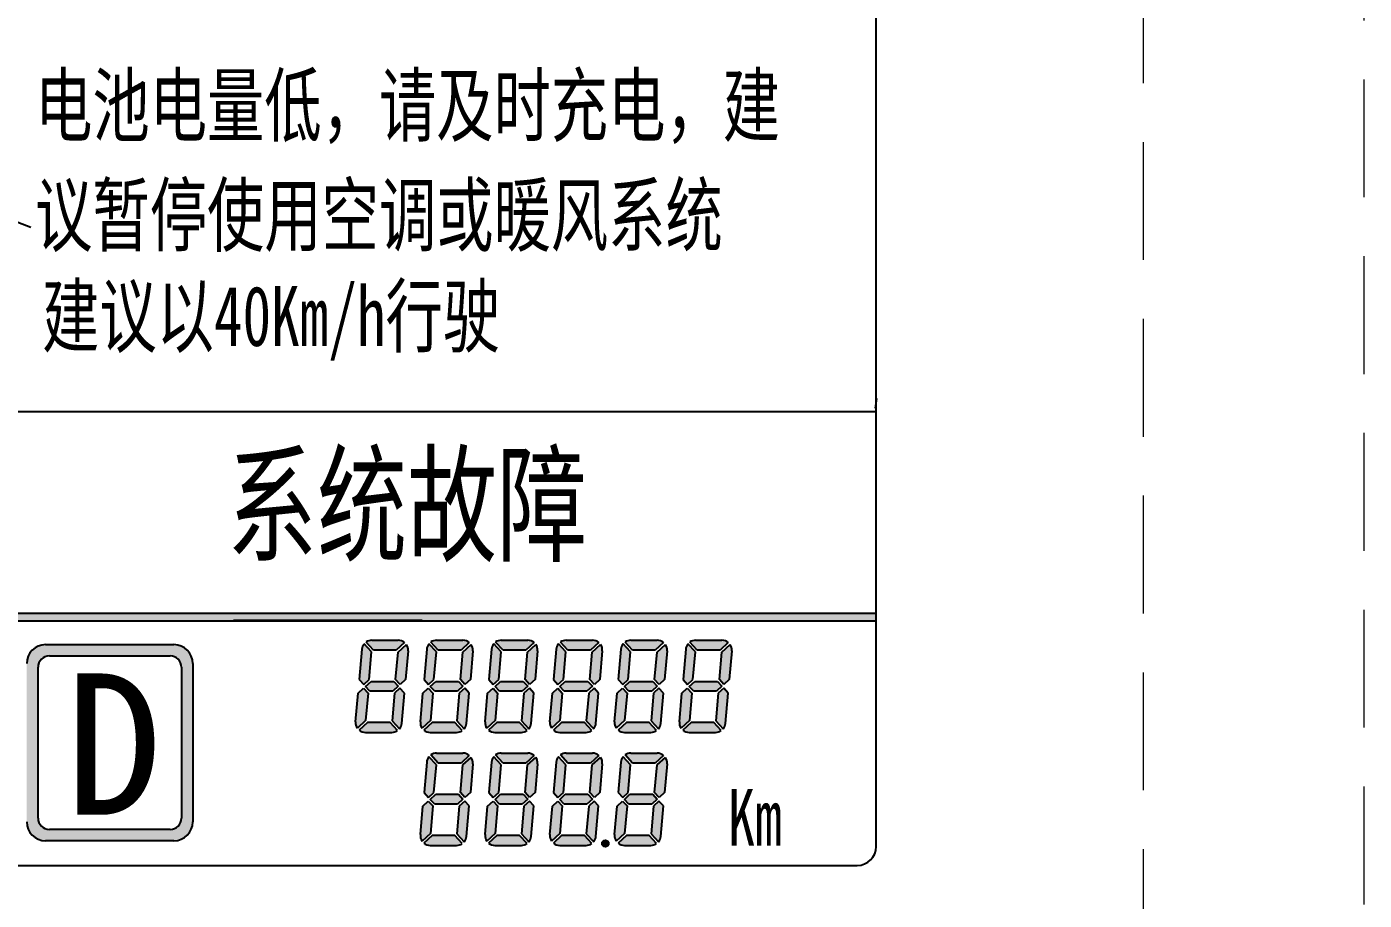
# Model space of a CAD drawing. Header units: millimetres. Extents: x 0 to 1188, y 0 to 840.
# Drawn here: x 927.2 to 984, y 327.4 to 364.5 of the extents above; entities that cross this region are included whole.
import ezdxf

# ---------------------------------------------------------------- set-up
doc = ezdxf.new("R2010")
doc.units = ezdxf.units.MM
doc.linetypes.add('DASHED', pattern=[0.75, 0.5, -0.25])
doc.layers.add('4虚线层', color=6, linetype='DASHED', lineweight=20)
doc.layers.add('细实线1', color=7, linetype='Continuous', lineweight=15)
doc.layers.add('DWG', color=7, linetype='Continuous')
doc.layers.add('面膜', color=7, linetype='Continuous')
doc.styles.add('HZTXT1', font='', dxfattribs={"width": 0.7, "height": 5})
doc.styles.get("Standard").update_dxf_attribs({"font": ''})
doc.styles.get('HZTXT1').set_extended_font_data('楷体_GB2312')
doc.styles.get('Standard').set_extended_font_data('SimSun')

msp = doc.modelspace()

# ---------------------------------------------------------------- hatches: boundary and pattern name
h = msp.add_hatch(color=256)
edge = h.paths.add_edge_path()
edge.add_line((963.2526, 339.5892), (924.8846, 339.5892))
edge.add_line((924.8846, 339.5892), (924.8846, 339.2603))
edge.add_line((924.8846, 339.2603), (947.0352, 339.2603))
edge.add_ellipse((949.4847, 336.5269), major_axis=(-8.8417, 0.2067), ratio=0.3155132, start_angle=261.96751, end_angle=286.5061, ccw=False)
edge.add_line((950.7848, 339.2603), (963.2526, 339.2603))
edge.add_line((963.2526, 339.2603), (963.2526, 339.5892))
h = msp.add_hatch(color=3)
edge = h.paths.add_edge_path(flags=16)
edge.add_line((933.7876, 337.2935), (933.7876, 330.8935))
edge.add_arc((933.3076, 330.8935), 0.48, -90, 0, ccw=False)
edge.add_line((933.3076, 330.4135), (928.1876, 330.4135))
edge.add_arc((928.1876, 330.8935), 0.48, 180, 270, ccw=False)
edge.add_line((927.7076, 330.8935), (927.7076, 337.2935))
edge.add_arc((928.1876, 337.2935), 0.48, 90, 180, ccw=False)
edge.add_line((928.1876, 337.7735), (933.3076, 337.7735))
edge.add_arc((933.3076, 337.2935), 0.48, 0, 90, ccw=False)
edge = h.paths.add_edge_path()
edge.add_line((934.2676, 337.4535), (934.2676, 330.7335))
edge.add_arc((933.4676, 330.7335), 0.8, -90, 0, ccw=False)
edge.add_line((933.4676, 329.9335), (928.0276, 329.9335))
edge.add_arc((928.0276, 330.7335), 0.8, 180, 270, ccw=False)
edge.add_line((927.2276, 330.7335), (927.2276, 337.4535))
edge.add_arc((928.0276, 337.4535), 0.8, 90, 180, ccw=False)
edge.add_line((928.0276, 338.2535), (933.4676, 338.2535))
edge.add_arc((933.4676, 337.4535), 0.8, 0, 90, ccw=False)
h = msp.add_hatch(color=256)
edge = h.paths.add_edge_path()
edge.add_line((943.056, 336.4069), (942.8236, 336.194))
edge.add_line((942.8236, 336.194), (942.7213, 335.0247))
edge.add_line((942.7213, 335.0247), (943.0365, 334.6808))
edge.add_arc((942.7147, 334.9492), 0.4191, 320.16226, 355)
edge.add_line((943.1322, 334.9127), (943.2449, 336.2008))
edge.add_line((943.2449, 336.2008), (943.056, 336.4069))
edge = h.paths.add_edge_path()
edge.add_line((941.5135, 336.4069), (941.7023, 336.2008))
edge.add_line((941.7023, 336.2008), (941.6, 335.0316))
edge.add_line((941.6, 335.0316), (941.2489, 334.7098))
edge.add_arc((941.5928, 334.9492), 0.4191, 175, 214.83774, ccw=False)
edge.add_line((941.1753, 334.9858), (941.281, 336.194))
edge.add_line((941.281, 336.194), (941.5135, 336.4069))
h.paths.add_polyline_path([(941.5959, 336.4824), (941.8283, 336.6954), (942.7916, 336.6954), (942.9805, 336.4893), (942.7481, 336.2764), (941.7847, 336.2764)])
edge = h.paths.add_edge_path()
edge.add_line((942.9763, 337.9402), (943.3275, 338.262))
edge.add_arc((942.9835, 338.0226), 0.4191, -5, 34.83774, ccw=False)
edge.add_line((943.401, 337.986), (943.2953, 336.7778))
edge.add_line((943.2953, 336.7778), (943.0629, 336.5648))
edge.add_line((943.0629, 336.5648), (942.874, 336.7709))
edge.add_line((942.874, 336.7709), (942.9763, 337.9402))
edge = h.paths.add_edge_path()
edge.add_line((941.9375, 338.0226), (941.6223, 338.3665))
edge.add_arc((941.8617, 338.0226), 0.4191, 90, 124.83774, ccw=False)
edge.add_line((941.8617, 338.4416), (942.9835, 338.4416))
edge.add_arc((942.9835, 338.0226), 0.4191, 50.16226, 90, ccw=False)
edge.add_line((943.252, 338.3444), (942.9008, 338.0226))
edge.add_line((942.9008, 338.0226), (941.9375, 338.0226))
edge = h.paths.add_edge_path()
edge.add_arc((941.8617, 338.0226), 0.4191, 140.16226, 175)
edge.add_line((941.4442, 338.0591), (941.3315, 336.7709))
edge.add_line((941.3315, 336.7709), (941.5204, 336.5648))
edge.add_line((941.5204, 336.5648), (941.7528, 336.7778))
edge.add_line((941.7528, 336.7778), (941.8551, 337.9471))
edge.add_line((941.8551, 337.9471), (941.5399, 338.291))
edge = h.paths.add_edge_path()
edge.add_line((941.6755, 334.9492), (941.3244, 334.6274))
edge.add_arc((941.5928, 334.9492), 0.4191, 230.16226, 270)
edge.add_line((941.5928, 334.5301), (942.7147, 334.5301))
edge.add_arc((942.7147, 334.9492), 0.4191, 270, 304.83774)
edge.add_line((942.9541, 334.6053), (942.6389, 334.9492))
edge.add_line((942.6389, 334.9492), (941.6755, 334.9492))
h = msp.add_hatch(color=256)
edge = h.paths.add_edge_path()
edge.add_line((945.8019, 336.4069), (945.5695, 336.194))
edge.add_line((945.5695, 336.194), (945.4672, 335.0247))
edge.add_line((945.4672, 335.0247), (945.7824, 334.6808))
edge.add_arc((945.4606, 334.9492), 0.4191, 320.16226, 355)
edge.add_line((945.8781, 334.9127), (945.9908, 336.2008))
edge.add_line((945.9908, 336.2008), (945.8019, 336.4069))
edge = h.paths.add_edge_path()
edge.add_line((944.2594, 336.4069), (944.4483, 336.2008))
edge.add_line((944.4483, 336.2008), (944.346, 335.0316))
edge.add_line((944.346, 335.0316), (943.9948, 334.7098))
edge.add_arc((944.3388, 334.9492), 0.4191, 175, 214.83774, ccw=False)
edge.add_line((943.9213, 334.9858), (944.027, 336.194))
edge.add_line((944.027, 336.194), (944.2594, 336.4069))
h.paths.add_polyline_path([(944.3418, 336.4824), (944.5742, 336.6954), (945.5376, 336.6954), (945.7264, 336.4893), (945.494, 336.2764), (944.5307, 336.2764)])
edge = h.paths.add_edge_path()
edge.add_line((945.7223, 337.9402), (946.0735, 338.262))
edge.add_arc((945.7295, 338.0226), 0.4191, -5, 34.83774, ccw=False)
edge.add_line((946.147, 337.986), (946.0413, 336.7778))
edge.add_line((946.0413, 336.7778), (945.8088, 336.5648))
edge.add_line((945.8088, 336.5648), (945.62, 336.7709))
edge.add_line((945.62, 336.7709), (945.7223, 337.9402))
edge = h.paths.add_edge_path()
edge.add_line((944.6834, 338.0226), (944.3682, 338.3665))
edge.add_arc((944.6076, 338.0226), 0.4191, 90, 124.83774, ccw=False)
edge.add_line((944.6076, 338.4416), (945.7295, 338.4416))
edge.add_arc((945.7295, 338.0226), 0.4191, 50.16226, 90, ccw=False)
edge.add_line((945.998, 338.3444), (945.6468, 338.0226))
edge.add_line((945.6468, 338.0226), (944.6834, 338.0226))
edge = h.paths.add_edge_path()
edge.add_arc((944.6076, 338.0226), 0.4191, 140.16226, 175)
edge.add_line((944.1901, 338.0591), (944.0775, 336.7709))
edge.add_line((944.0775, 336.7709), (944.2663, 336.5648))
edge.add_line((944.2663, 336.5648), (944.4987, 336.7778))
edge.add_line((944.4987, 336.7778), (944.601, 337.9471))
edge.add_line((944.601, 337.9471), (944.2858, 338.291))
edge = h.paths.add_edge_path()
edge.add_line((944.4215, 334.9492), (944.0703, 334.6274))
edge.add_arc((944.3388, 334.9492), 0.4191, 230.16226, 270)
edge.add_line((944.3388, 334.5301), (945.4606, 334.5301))
edge.add_arc((945.4606, 334.9492), 0.4191, 270, 304.83774)
edge.add_line((945.7, 334.6053), (945.3848, 334.9492))
edge.add_line((945.3848, 334.9492), (944.4215, 334.9492))
h = msp.add_hatch(color=256)
edge = h.paths.add_edge_path()
edge.add_line((948.5479, 336.4069), (948.3154, 336.194))
edge.add_line((948.3154, 336.194), (948.2131, 335.0247))
edge.add_line((948.2131, 335.0247), (948.5283, 334.6808))
edge.add_arc((948.2065, 334.9492), 0.4191, 320.16226, 355)
edge.add_line((948.624, 334.9127), (948.7367, 336.2008))
edge.add_line((948.7367, 336.2008), (948.5479, 336.4069))
edge = h.paths.add_edge_path()
edge.add_line((947.0053, 336.4069), (947.1942, 336.2008))
edge.add_line((947.1942, 336.2008), (947.0919, 335.0316))
edge.add_line((947.0919, 335.0316), (946.7407, 334.7098))
edge.add_arc((947.0847, 334.9492), 0.4191, 175, 214.83774, ccw=False)
edge.add_line((946.6672, 334.9858), (946.7729, 336.194))
edge.add_line((946.7729, 336.194), (947.0053, 336.4069))
h.paths.add_polyline_path([(947.0877, 336.4824), (947.3202, 336.6954), (948.2835, 336.6954), (948.4724, 336.4893), (948.2399, 336.2764), (947.2766, 336.2764)])
edge = h.paths.add_edge_path()
edge.add_line((948.4682, 337.9402), (948.8194, 338.262))
edge.add_arc((948.4754, 338.0226), 0.4191, -5, 34.83774, ccw=False)
edge.add_line((948.8929, 337.986), (948.7872, 336.7778))
edge.add_line((948.7872, 336.7778), (948.5548, 336.5648))
edge.add_line((948.5548, 336.5648), (948.3659, 336.7709))
edge.add_line((948.3659, 336.7709), (948.4682, 337.9402))
edge = h.paths.add_edge_path()
edge.add_line((947.4294, 338.0226), (947.1142, 338.3665))
edge.add_arc((947.3536, 338.0226), 0.4191, 90, 124.83774, ccw=False)
edge.add_line((947.3536, 338.4416), (948.4754, 338.4416))
edge.add_arc((948.4754, 338.0226), 0.4191, 50.16226, 90, ccw=False)
edge.add_line((948.7439, 338.3444), (948.3927, 338.0226))
edge.add_line((948.3927, 338.0226), (947.4294, 338.0226))
edge = h.paths.add_edge_path()
edge.add_arc((947.3536, 338.0226), 0.4191, 140.16226, 175)
edge.add_line((946.9361, 338.0591), (946.8234, 336.7709))
edge.add_line((946.8234, 336.7709), (947.0122, 336.5648))
edge.add_line((947.0122, 336.5648), (947.2447, 336.7778))
edge.add_line((947.2447, 336.7778), (947.347, 337.9471))
edge.add_line((947.347, 337.9471), (947.0318, 338.291))
edge = h.paths.add_edge_path()
edge.add_line((947.1674, 334.9492), (946.8162, 334.6274))
edge.add_arc((947.0847, 334.9492), 0.4191, 230.16226, 270)
edge.add_line((947.0847, 334.5301), (948.2065, 334.5301))
edge.add_arc((948.2065, 334.9492), 0.4191, 270, 304.83774)
edge.add_line((948.4459, 334.6053), (948.1307, 334.9492))
edge.add_line((948.1307, 334.9492), (947.1674, 334.9492))
h = msp.add_hatch(color=256)
edge = h.paths.add_edge_path()
edge.add_line((951.2938, 336.4069), (951.0614, 336.194))
edge.add_line((951.0614, 336.194), (950.9591, 335.0247))
edge.add_line((950.9591, 335.0247), (951.2743, 334.6808))
edge.add_arc((950.9525, 334.9492), 0.4191, 320.16226, 355)
edge.add_line((951.37, 334.9127), (951.4827, 336.2008))
edge.add_line((951.4827, 336.2008), (951.2938, 336.4069))
edge = h.paths.add_edge_path()
edge.add_line((949.7513, 336.4069), (949.9401, 336.2008))
edge.add_line((949.9401, 336.2008), (949.8378, 335.0316))
edge.add_line((949.8378, 335.0316), (949.4867, 334.7098))
edge.add_arc((949.8306, 334.9492), 0.4191, 175, 214.83774, ccw=False)
edge.add_line((949.4131, 334.9858), (949.5188, 336.194))
edge.add_line((949.5188, 336.194), (949.7513, 336.4069))
h.paths.add_polyline_path([(949.8337, 336.4824), (950.0661, 336.6954), (951.0295, 336.6954), (951.2183, 336.4893), (950.9859, 336.2764), (950.0225, 336.2764)])
edge = h.paths.add_edge_path()
edge.add_line((951.2141, 337.9402), (951.5653, 338.262))
edge.add_arc((951.2214, 338.0226), 0.4191, -5, 34.83774, ccw=False)
edge.add_line((951.6388, 337.986), (951.5331, 336.7778))
edge.add_line((951.5331, 336.7778), (951.3007, 336.5648))
edge.add_line((951.3007, 336.5648), (951.1119, 336.7709))
edge.add_line((951.1119, 336.7709), (951.2141, 337.9402))
edge = h.paths.add_edge_path()
edge.add_line((950.1753, 338.0226), (949.8601, 338.3665))
edge.add_arc((950.0995, 338.0226), 0.4191, 90, 124.83774, ccw=False)
edge.add_line((950.0995, 338.4416), (951.2214, 338.4416))
edge.add_arc((951.2214, 338.0226), 0.4191, 50.16226, 90, ccw=False)
edge.add_line((951.4898, 338.3444), (951.1386, 338.0226))
edge.add_line((951.1386, 338.0226), (950.1753, 338.0226))
edge = h.paths.add_edge_path()
edge.add_arc((950.0995, 338.0226), 0.4191, 140.16226, 175)
edge.add_line((949.682, 338.0591), (949.5693, 336.7709))
edge.add_line((949.5693, 336.7709), (949.7582, 336.5648))
edge.add_line((949.7582, 336.5648), (949.9906, 336.7778))
edge.add_line((949.9906, 336.7778), (950.0929, 337.9471))
edge.add_line((950.0929, 337.9471), (949.7777, 338.291))
edge = h.paths.add_edge_path()
edge.add_line((949.9133, 334.9492), (949.5622, 334.6274))
edge.add_arc((949.8306, 334.9492), 0.4191, 230.16226, 270)
edge.add_line((949.8306, 334.5301), (950.9525, 334.5301))
edge.add_arc((950.9525, 334.9492), 0.4191, 270, 304.83774)
edge.add_line((951.1919, 334.6053), (950.8767, 334.9492))
edge.add_line((950.8767, 334.9492), (949.9133, 334.9492))
h = msp.add_hatch(color=256)
edge = h.paths.add_edge_path()
edge.add_line((954.0397, 336.4069), (953.8073, 336.194))
edge.add_line((953.8073, 336.194), (953.705, 335.0247))
edge.add_line((953.705, 335.0247), (954.0202, 334.6808))
edge.add_arc((953.6984, 334.9492), 0.4191, 320.16226, 355)
edge.add_line((954.1159, 334.9127), (954.2286, 336.2008))
edge.add_line((954.2286, 336.2008), (954.0397, 336.4069))
edge = h.paths.add_edge_path()
edge.add_line((952.4972, 336.4069), (952.6861, 336.2008))
edge.add_line((952.6861, 336.2008), (952.5838, 335.0316))
edge.add_line((952.5838, 335.0316), (952.2326, 334.7098))
edge.add_arc((952.5766, 334.9492), 0.4191, 175, 214.83774, ccw=False)
edge.add_line((952.1591, 334.9858), (952.2648, 336.194))
edge.add_line((952.2648, 336.194), (952.4972, 336.4069))
h.paths.add_polyline_path([(952.5796, 336.4824), (952.8121, 336.6954), (953.7754, 336.6954), (953.9642, 336.4893), (953.7318, 336.2764), (952.7685, 336.2764)])
edge = h.paths.add_edge_path()
edge.add_line((953.9601, 337.9402), (954.3113, 338.262))
edge.add_arc((953.9673, 338.0226), 0.4191, -5, 34.83774, ccw=False)
edge.add_line((954.3848, 337.986), (954.2791, 336.7778))
edge.add_line((954.2791, 336.7778), (954.0466, 336.5648))
edge.add_line((954.0466, 336.5648), (953.8578, 336.7709))
edge.add_line((953.8578, 336.7709), (953.9601, 337.9402))
edge = h.paths.add_edge_path()
edge.add_line((952.9212, 338.0226), (952.606, 338.3665))
edge.add_arc((952.8455, 338.0226), 0.4191, 90, 124.83774, ccw=False)
edge.add_line((952.8455, 338.4416), (953.9673, 338.4416))
edge.add_arc((953.9673, 338.0226), 0.4191, 50.16226, 90, ccw=False)
edge.add_line((954.2358, 338.3444), (953.8846, 338.0226))
edge.add_line((953.8846, 338.0226), (952.9212, 338.0226))
edge = h.paths.add_edge_path()
edge.add_arc((952.8455, 338.0226), 0.4191, 140.16226, 175)
edge.add_line((952.428, 338.0591), (952.3153, 336.7709))
edge.add_line((952.3153, 336.7709), (952.5041, 336.5648))
edge.add_line((952.5041, 336.5648), (952.7366, 336.7778))
edge.add_line((952.7366, 336.7778), (952.8388, 337.9471))
edge.add_line((952.8388, 337.9471), (952.5236, 338.291))
edge = h.paths.add_edge_path()
edge.add_line((952.6593, 334.9492), (952.3081, 334.6274))
edge.add_arc((952.5766, 334.9492), 0.4191, 230.16226, 270)
edge.add_line((952.5766, 334.5301), (953.6984, 334.5301))
edge.add_arc((953.6984, 334.9492), 0.4191, 270, 304.83774)
edge.add_line((953.9378, 334.6053), (953.6226, 334.9492))
edge.add_line((953.6226, 334.9492), (952.6593, 334.9492))
h = msp.add_hatch(color=256)
edge = h.paths.add_edge_path()
edge.add_line((956.7857, 336.4069), (956.5532, 336.194))
edge.add_line((956.5532, 336.194), (956.451, 335.0247))
edge.add_line((956.451, 335.0247), (956.7661, 334.6808))
edge.add_arc((956.4443, 334.9492), 0.4191, 320.16226, 355)
edge.add_line((956.8618, 334.9127), (956.9745, 336.2008))
edge.add_line((956.9745, 336.2008), (956.7857, 336.4069))
edge = h.paths.add_edge_path()
edge.add_line((955.2432, 336.4069), (955.432, 336.2008))
edge.add_line((955.432, 336.2008), (955.3297, 335.0316))
edge.add_line((955.3297, 335.0316), (954.9785, 334.7098))
edge.add_arc((955.3225, 334.9492), 0.4191, 175, 214.83774, ccw=False)
edge.add_line((954.905, 334.9858), (955.0107, 336.194))
edge.add_line((955.0107, 336.194), (955.2432, 336.4069))
h.paths.add_polyline_path([(955.3256, 336.4824), (955.558, 336.6954), (956.5213, 336.6954), (956.7102, 336.4893), (956.4777, 336.2764), (955.5144, 336.2764)])
edge = h.paths.add_edge_path()
edge.add_line((956.706, 337.9402), (957.0572, 338.262))
edge.add_arc((956.7132, 338.0226), 0.4191, -5, 34.83774, ccw=False)
edge.add_line((957.1307, 337.986), (957.025, 336.7778))
edge.add_line((957.025, 336.7778), (956.7926, 336.5648))
edge.add_line((956.7926, 336.5648), (956.6037, 336.7709))
edge.add_line((956.6037, 336.7709), (956.706, 337.9402))
edge = h.paths.add_edge_path()
edge.add_line((955.6672, 338.0226), (955.352, 338.3665))
edge.add_arc((955.5914, 338.0226), 0.4191, 90, 124.83774, ccw=False)
edge.add_line((955.5914, 338.4416), (956.7132, 338.4416))
edge.add_arc((956.7132, 338.0226), 0.4191, 50.16226, 90, ccw=False)
edge.add_line((956.9817, 338.3444), (956.6305, 338.0226))
edge.add_line((956.6305, 338.0226), (955.6672, 338.0226))
edge = h.paths.add_edge_path()
edge.add_arc((955.5914, 338.0226), 0.4191, 140.16226, 175)
edge.add_line((955.1739, 338.0591), (955.0612, 336.7709))
edge.add_line((955.0612, 336.7709), (955.25, 336.5648))
edge.add_line((955.25, 336.5648), (955.4825, 336.7778))
edge.add_line((955.4825, 336.7778), (955.5848, 337.9471))
edge.add_line((955.5848, 337.9471), (955.2696, 338.291))
edge = h.paths.add_edge_path()
edge.add_line((955.4052, 334.9492), (955.054, 334.6274))
edge.add_arc((955.3225, 334.9492), 0.4191, 230.16226, 270)
edge.add_line((955.3225, 334.5301), (956.4443, 334.5301))
edge.add_arc((956.4443, 334.9492), 0.4191, 270, 304.83774)
edge.add_line((956.6838, 334.6053), (956.3686, 334.9492))
edge.add_line((956.3686, 334.9492), (955.4052, 334.9492))
h = msp.add_hatch(color=256)
edge = h.paths.add_edge_path()
edge.add_line((945.8019, 331.6155), (945.5695, 331.4025))
edge.add_line((945.5695, 331.4025), (945.4672, 330.2333))
edge.add_line((945.4672, 330.2333), (945.7824, 329.8893))
edge.add_arc((945.4606, 330.1578), 0.4191, 320.16226, 355)
edge.add_line((945.8781, 330.1213), (945.9908, 331.4094))
edge.add_line((945.9908, 331.4094), (945.8019, 331.6155))
edge = h.paths.add_edge_path()
edge.add_line((944.2594, 331.6155), (944.4483, 331.4094))
edge.add_line((944.4483, 331.4094), (944.346, 330.2402))
edge.add_line((944.346, 330.2402), (943.9948, 329.9184))
edge.add_arc((944.3388, 330.1578), 0.4191, 175, 214.83774, ccw=False)
edge.add_line((943.9213, 330.1943), (944.027, 331.4025))
edge.add_line((944.027, 331.4025), (944.2594, 331.6155))
h.paths.add_polyline_path([(944.3418, 331.691), (944.5742, 331.904), (945.5376, 331.904), (945.7264, 331.6979), (945.494, 331.4849), (944.5307, 331.4849)])
edge = h.paths.add_edge_path()
edge.add_line((945.7223, 333.1487), (946.0735, 333.4705))
edge.add_arc((945.7295, 333.2311), 0.4191, -5, 34.83774, ccw=False)
edge.add_line((946.147, 333.1946), (946.0413, 331.9864))
edge.add_line((946.0413, 331.9864), (945.8088, 331.7734))
edge.add_line((945.8088, 331.7734), (945.62, 331.9795))
edge.add_line((945.62, 331.9795), (945.7223, 333.1487))
edge = h.paths.add_edge_path()
edge.add_line((944.6834, 333.2311), (944.3682, 333.5751))
edge.add_arc((944.6076, 333.2311), 0.4191, 90, 124.83774, ccw=False)
edge.add_line((944.6076, 333.6502), (945.7295, 333.6502))
edge.add_arc((945.7295, 333.2311), 0.4191, 50.16226, 90, ccw=False)
edge.add_line((945.998, 333.5529), (945.6468, 333.2311))
edge.add_line((945.6468, 333.2311), (944.6834, 333.2311))
edge = h.paths.add_edge_path()
edge.add_arc((944.6076, 333.2311), 0.4191, 140.16226, 175)
edge.add_line((944.1901, 333.2676), (944.0775, 331.9795))
edge.add_line((944.0775, 331.9795), (944.2663, 331.7734))
edge.add_line((944.2663, 331.7734), (944.4987, 331.9864))
edge.add_line((944.4987, 331.9864), (944.601, 333.1556))
edge.add_line((944.601, 333.1556), (944.2858, 333.4996))
edge = h.paths.add_edge_path()
edge.add_line((944.4215, 330.1578), (944.0703, 329.836))
edge.add_arc((944.3388, 330.1578), 0.4191, 230.16226, 270)
edge.add_line((944.3388, 329.7387), (945.4606, 329.7387))
edge.add_arc((945.4606, 330.1578), 0.4191, 270, 304.83774)
edge.add_line((945.7, 329.8138), (945.3848, 330.1578))
edge.add_line((945.3848, 330.1578), (944.4215, 330.1578))
h = msp.add_hatch(color=256)
edge = h.paths.add_edge_path()
edge.add_line((948.5479, 331.6155), (948.3154, 331.4025))
edge.add_line((948.3154, 331.4025), (948.2131, 330.2333))
edge.add_line((948.2131, 330.2333), (948.5283, 329.8893))
edge.add_arc((948.2065, 330.1578), 0.4191, 320.16226, 355)
edge.add_line((948.624, 330.1213), (948.7367, 331.4094))
edge.add_line((948.7367, 331.4094), (948.5479, 331.6155))
edge = h.paths.add_edge_path()
edge.add_line((947.0053, 331.6155), (947.1942, 331.4094))
edge.add_line((947.1942, 331.4094), (947.0919, 330.2402))
edge.add_line((947.0919, 330.2402), (946.7407, 329.9184))
edge.add_arc((947.0847, 330.1578), 0.4191, 175, 214.83774, ccw=False)
edge.add_line((946.6672, 330.1943), (946.7729, 331.4025))
edge.add_line((946.7729, 331.4025), (947.0053, 331.6155))
h.paths.add_polyline_path([(947.0877, 331.691), (947.3202, 331.904), (948.2835, 331.904), (948.4724, 331.6979), (948.2399, 331.4849), (947.2766, 331.4849)])
edge = h.paths.add_edge_path()
edge.add_line((948.4682, 333.1487), (948.8194, 333.4705))
edge.add_arc((948.4754, 333.2311), 0.4191, -5, 34.83774, ccw=False)
edge.add_line((948.8929, 333.1946), (948.7872, 331.9864))
edge.add_line((948.7872, 331.9864), (948.5548, 331.7734))
edge.add_line((948.5548, 331.7734), (948.3659, 331.9795))
edge.add_line((948.3659, 331.9795), (948.4682, 333.1487))
edge = h.paths.add_edge_path()
edge.add_line((947.4294, 333.2311), (947.1142, 333.5751))
edge.add_arc((947.3536, 333.2311), 0.4191, 90, 124.83774, ccw=False)
edge.add_line((947.3536, 333.6502), (948.4754, 333.6502))
edge.add_arc((948.4754, 333.2311), 0.4191, 50.16226, 90, ccw=False)
edge.add_line((948.7439, 333.5529), (948.3927, 333.2311))
edge.add_line((948.3927, 333.2311), (947.4294, 333.2311))
edge = h.paths.add_edge_path()
edge.add_arc((947.3536, 333.2311), 0.4191, 140.16226, 175)
edge.add_line((946.9361, 333.2676), (946.8234, 331.9795))
edge.add_line((946.8234, 331.9795), (947.0122, 331.7734))
edge.add_line((947.0122, 331.7734), (947.2447, 331.9864))
edge.add_line((947.2447, 331.9864), (947.347, 333.1556))
edge.add_line((947.347, 333.1556), (947.0318, 333.4996))
edge = h.paths.add_edge_path()
edge.add_line((947.1674, 330.1578), (946.8162, 329.836))
edge.add_arc((947.0847, 330.1578), 0.4191, 230.16226, 270)
edge.add_line((947.0847, 329.7387), (948.2065, 329.7387))
edge.add_arc((948.2065, 330.1578), 0.4191, 270, 304.83774)
edge.add_line((948.4459, 329.8138), (948.1307, 330.1578))
edge.add_line((948.1307, 330.1578), (947.1674, 330.1578))
h = msp.add_hatch(color=256)
edge = h.paths.add_edge_path()
edge.add_line((951.2938, 331.6155), (951.0614, 331.4025))
edge.add_line((951.0614, 331.4025), (950.9591, 330.2333))
edge.add_line((950.9591, 330.2333), (951.2743, 329.8893))
edge.add_arc((950.9525, 330.1578), 0.4191, 320.16226, 355)
edge.add_line((951.37, 330.1213), (951.4827, 331.4094))
edge.add_line((951.4827, 331.4094), (951.2938, 331.6155))
edge = h.paths.add_edge_path()
edge.add_line((949.7513, 331.6155), (949.9401, 331.4094))
edge.add_line((949.9401, 331.4094), (949.8378, 330.2402))
edge.add_line((949.8378, 330.2402), (949.4867, 329.9184))
edge.add_arc((949.8306, 330.1578), 0.4191, 175, 214.83774, ccw=False)
edge.add_line((949.4131, 330.1943), (949.5188, 331.4025))
edge.add_line((949.5188, 331.4025), (949.7513, 331.6155))
h.paths.add_polyline_path([(949.8337, 331.691), (950.0661, 331.904), (951.0295, 331.904), (951.2183, 331.6979), (950.9859, 331.4849), (950.0225, 331.4849)])
edge = h.paths.add_edge_path()
edge.add_line((951.2141, 333.1487), (951.5653, 333.4705))
edge.add_arc((951.2214, 333.2311), 0.4191, -5, 34.83774, ccw=False)
edge.add_line((951.6388, 333.1946), (951.5331, 331.9864))
edge.add_line((951.5331, 331.9864), (951.3007, 331.7734))
edge.add_line((951.3007, 331.7734), (951.1119, 331.9795))
edge.add_line((951.1119, 331.9795), (951.2141, 333.1487))
edge = h.paths.add_edge_path()
edge.add_line((950.1753, 333.2311), (949.8601, 333.5751))
edge.add_arc((950.0995, 333.2311), 0.4191, 90, 124.83774, ccw=False)
edge.add_line((950.0995, 333.6502), (951.2214, 333.6502))
edge.add_arc((951.2214, 333.2311), 0.4191, 50.16226, 90, ccw=False)
edge.add_line((951.4898, 333.5529), (951.1386, 333.2311))
edge.add_line((951.1386, 333.2311), (950.1753, 333.2311))
edge = h.paths.add_edge_path()
edge.add_arc((950.0995, 333.2311), 0.4191, 140.16226, 175)
edge.add_line((949.682, 333.2676), (949.5693, 331.9795))
edge.add_line((949.5693, 331.9795), (949.7582, 331.7734))
edge.add_line((949.7582, 331.7734), (949.9906, 331.9864))
edge.add_line((949.9906, 331.9864), (950.0929, 333.1556))
edge.add_line((950.0929, 333.1556), (949.7777, 333.4996))
edge = h.paths.add_edge_path()
edge.add_line((949.9133, 330.1578), (949.5622, 329.836))
edge.add_arc((949.8306, 330.1578), 0.4191, 230.16226, 270)
edge.add_line((949.8306, 329.7387), (950.9525, 329.7387))
edge.add_arc((950.9525, 330.1578), 0.4191, 270, 304.83774)
edge.add_line((951.1919, 329.8138), (950.8767, 330.1578))
edge.add_line((950.8767, 330.1578), (949.9133, 330.1578))
h = msp.add_hatch(color=256)
edge = h.paths.add_edge_path()
edge.add_line((954.0397, 331.6155), (953.8073, 331.4025))
edge.add_line((953.8073, 331.4025), (953.705, 330.2333))
edge.add_line((953.705, 330.2333), (954.0202, 329.8893))
edge.add_arc((953.6984, 330.1578), 0.4191, 320.16226, 355)
edge.add_line((954.1159, 330.1213), (954.2286, 331.4094))
edge.add_line((954.2286, 331.4094), (954.0397, 331.6155))
edge = h.paths.add_edge_path()
edge.add_line((952.4972, 331.6155), (952.6861, 331.4094))
edge.add_line((952.6861, 331.4094), (952.5838, 330.2402))
edge.add_line((952.5838, 330.2402), (952.2326, 329.9184))
edge.add_arc((952.5766, 330.1578), 0.4191, 175, 214.83774, ccw=False)
edge.add_line((952.1591, 330.1943), (952.2648, 331.4025))
edge.add_line((952.2648, 331.4025), (952.4972, 331.6155))
h.paths.add_polyline_path([(952.5796, 331.691), (952.8121, 331.904), (953.7754, 331.904), (953.9642, 331.6979), (953.7318, 331.4849), (952.7685, 331.4849)])
edge = h.paths.add_edge_path()
edge.add_line((953.9601, 333.1487), (954.3113, 333.4705))
edge.add_arc((953.9673, 333.2311), 0.4191, -5, 34.83774, ccw=False)
edge.add_line((954.3848, 333.1946), (954.2791, 331.9864))
edge.add_line((954.2791, 331.9864), (954.0466, 331.7734))
edge.add_line((954.0466, 331.7734), (953.8578, 331.9795))
edge.add_line((953.8578, 331.9795), (953.9601, 333.1487))
edge = h.paths.add_edge_path()
edge.add_line((952.9212, 333.2311), (952.606, 333.5751))
edge.add_arc((952.8455, 333.2311), 0.4191, 90, 124.83774, ccw=False)
edge.add_line((952.8455, 333.6502), (953.9673, 333.6502))
edge.add_arc((953.9673, 333.2311), 0.4191, 50.16226, 90, ccw=False)
edge.add_line((954.2358, 333.5529), (953.8846, 333.2311))
edge.add_line((953.8846, 333.2311), (952.9212, 333.2311))
edge = h.paths.add_edge_path()
edge.add_arc((952.8455, 333.2311), 0.4191, 140.16226, 175)
edge.add_line((952.428, 333.2676), (952.3153, 331.9795))
edge.add_line((952.3153, 331.9795), (952.5041, 331.7734))
edge.add_line((952.5041, 331.7734), (952.7366, 331.9864))
edge.add_line((952.7366, 331.9864), (952.8388, 333.1556))
edge.add_line((952.8388, 333.1556), (952.5236, 333.4996))
edge = h.paths.add_edge_path()
edge.add_line((952.6593, 330.1578), (952.3081, 329.836))
edge.add_arc((952.5766, 330.1578), 0.4191, 230.16226, 270)
edge.add_line((952.5766, 329.7387), (953.6984, 329.7387))
edge.add_arc((953.6984, 330.1578), 0.4191, 270, 304.83774)
edge.add_line((953.9378, 329.8138), (953.6226, 330.1578))
edge.add_line((953.6226, 330.1578), (952.6593, 330.1578))
msp.add_hatch(color=256).paths.add_polyline_path([(951.9073, 329.8203, 1), (951.6268, 329.8203, 1)])

# ---------------------------------------------------------------- linework, layer by layer
for p, q in [((927.4005, 355.9448), (920.2987, 358.7034)), ((963.2616, 348.6908), (963.2046, 348.2922)), ((924.866, 348.1466), (963.1996, 348.1466)), ((924.8846, 339.5892), (963.2526, 339.5892)), ((924.8846, 339.2603), (963.2526, 339.2603)), ((935.9926, 339.2988), (943.9926, 339.2988))]:
    msp.add_line(p, q)
at = {"color": 3}
for p, q in [((928.0276, 338.2535), (933.4676, 338.2535)), ((928.1876, 337.7735), (933.3076, 337.7735)), ((927.7076, 330.8935), (927.7076, 337.2935)), ((933.7876, 337.2935), (933.7876, 330.8935)), ((934.2676, 337.4535), (934.2676, 330.7335)), ((933.3076, 330.4135), (928.1876, 330.4135)), ((933.4676, 329.9335), (928.0276, 329.9335))]:
    msp.add_line(p, q, dxfattribs=at)
for centre, radius, start, end in [((928.0276, 337.4535), 0.8, 90, 180), ((933.4676, 337.4535), 0.8, 0, 90), ((928.1876, 337.2935), 0.48, 90, 180), ((933.3076, 337.2935), 0.48, 0, 90), ((928.0276, 330.7335), 0.8, 180, 270), ((928.1876, 330.8935), 0.48, 180, 270), ((933.3076, 330.8935), 0.48, 270, 0), ((933.4676, 330.7335), 0.8, 270, 0)]:
    msp.add_arc(centre, radius, start, end, dxfattribs=at)
at = {"layer": '4虚线层', "ltscale": 10}
for p, q in [((983.9534, 259.7357), (983.9534, 530.1702)), ((974.5811, 404.5746), (974.5811, 281.8769))]:
    msp.add_line(p, q, dxfattribs=at)
at = {"layer": 'DWG'}
for p, q in [((941.8551, 337.9471), (941.5399, 338.291)), ((941.9375, 338.0226), (941.6223, 338.3665)), ((941.8617, 338.4416), (942.9835, 338.4416)), ((943.252, 338.3444), (942.9008, 338.0226)), ((942.9763, 337.9402), (943.3275, 338.262)), ((944.601, 337.9471), (944.2858, 338.291)), ((944.6834, 338.0226), (944.3682, 338.3665)), ((944.6076, 338.4416), (945.7295, 338.4416)), ((945.998, 338.3444), (945.6468, 338.0226)), ((945.7223, 337.9402), (946.0735, 338.262)), ((947.347, 337.9471), (947.0318, 338.291)), ((947.4294, 338.0226), (947.1142, 338.3665)), ((947.3536, 338.4416), (948.4754, 338.4416)), ((948.7439, 338.3444), (948.3927, 338.0226)), ((948.4682, 337.9402), (948.8194, 338.262)), ((950.0929, 337.9471), (949.7777, 338.291)), ((950.1753, 338.0226), (949.8601, 338.3665)), ((950.0995, 338.4416), (951.2214, 338.4416)), ((951.4898, 338.3444), (951.1386, 338.0226)), ((951.2141, 337.9402), (951.5653, 338.262)), ((952.8388, 337.9471), (952.5236, 338.291)), ((952.9212, 338.0226), (952.606, 338.3665)), ((952.8455, 338.4416), (953.9673, 338.4416)), ((954.2358, 338.3444), (953.8846, 338.0226)), ((953.9601, 337.9402), (954.3113, 338.262)), ((955.5848, 337.9471), (955.2696, 338.291)), ((955.6672, 338.0226), (955.352, 338.3665)), ((955.5914, 338.4416), (956.7132, 338.4416)), ((956.9817, 338.3444), (956.6305, 338.0226)), ((956.706, 337.9402), (957.0572, 338.262)), ((941.4442, 338.0591), (941.3315, 336.7709)), ((941.7528, 336.7778), (941.8551, 337.9471)), ((942.9008, 338.0226), (941.9375, 338.0226)), ((942.874, 336.7709), (942.9763, 337.9402)), ((943.401, 337.986), (943.2953, 336.7778)), ((944.1901, 338.0591), (944.0775, 336.7709)), ((944.4987, 336.7778), (944.601, 337.9471)), ((945.6468, 338.0226), (944.6834, 338.0226)), ((945.62, 336.7709), (945.7223, 337.9402)), ((946.147, 337.986), (946.0413, 336.7778)), ((946.9361, 338.0591), (946.8234, 336.7709)), ((947.2447, 336.7778), (947.347, 337.9471)), ((948.3927, 338.0226), (947.4294, 338.0226)), ((948.3659, 336.7709), (948.4682, 337.9402)), ((948.8929, 337.986), (948.7872, 336.7778)), ((949.682, 338.0591), (949.5693, 336.7709)), ((949.9906, 336.7778), (950.0929, 337.9471)), ((951.1386, 338.0226), (950.1753, 338.0226)), ((951.1119, 336.7709), (951.2141, 337.9402)), ((951.6388, 337.986), (951.5331, 336.7778)), ((952.428, 338.0591), (952.3153, 336.7709)), ((952.7366, 336.7778), (952.8388, 337.9471)), ((953.8846, 338.0226), (952.9212, 338.0226)), ((953.8578, 336.7709), (953.9601, 337.9402)), ((954.3848, 337.986), (954.2791, 336.7778)), ((955.1739, 338.0591), (955.0612, 336.7709)), ((955.4825, 336.7778), (955.5848, 337.9471)), ((956.6305, 338.0226), (955.6672, 338.0226)), ((956.6037, 336.7709), (956.706, 337.9402)), ((957.1307, 337.986), (957.025, 336.7778)), ((941.281, 336.194), (941.5135, 336.4069)), ((941.3315, 336.7709), (941.5204, 336.5648)), ((941.5135, 336.4069), (941.7023, 336.2008)), ((941.5204, 336.5648), (941.7528, 336.7778)), ((941.5959, 336.4824), (941.8283, 336.6954)), ((941.7847, 336.2764), (941.5959, 336.4824)), ((941.8283, 336.6954), (942.7916, 336.6954)), ((942.9805, 336.4893), (942.7481, 336.2764)), ((942.7916, 336.6954), (942.9805, 336.4893)), ((943.056, 336.4069), (942.8236, 336.194)), ((943.0629, 336.5648), (942.874, 336.7709)), ((943.2449, 336.2008), (943.056, 336.4069)), ((943.2953, 336.7778), (943.0629, 336.5648)), ((944.027, 336.194), (944.2594, 336.4069)), ((944.0775, 336.7709), (944.2663, 336.5648)), ((944.2594, 336.4069), (944.4483, 336.2008)), ((944.2663, 336.5648), (944.4987, 336.7778)), ((944.3418, 336.4824), (944.5742, 336.6954)), ((944.5307, 336.2764), (944.3418, 336.4824)), ((944.5742, 336.6954), (945.5376, 336.6954)), ((945.7264, 336.4893), (945.494, 336.2764)), ((945.5376, 336.6954), (945.7264, 336.4893)), ((945.8019, 336.4069), (945.5695, 336.194)), ((945.8088, 336.5648), (945.62, 336.7709)), ((945.9908, 336.2008), (945.8019, 336.4069)), ((946.0413, 336.7778), (945.8088, 336.5648)), ((946.7729, 336.194), (947.0053, 336.4069)), ((946.8234, 336.7709), (947.0122, 336.5648)), ((947.0053, 336.4069), (947.1942, 336.2008)), ((947.0122, 336.5648), (947.2447, 336.7778)), ((947.0877, 336.4824), (947.3202, 336.6954)), ((947.2766, 336.2764), (947.0877, 336.4824)), ((947.3202, 336.6954), (948.2835, 336.6954)), ((948.4724, 336.4893), (948.2399, 336.2764)), ((948.2835, 336.6954), (948.4724, 336.4893)), ((948.5479, 336.4069), (948.3154, 336.194)), ((948.5548, 336.5648), (948.3659, 336.7709)), ((948.7367, 336.2008), (948.5479, 336.4069)), ((948.7872, 336.7778), (948.5548, 336.5648)), ((949.5188, 336.194), (949.7513, 336.4069)), ((949.5693, 336.7709), (949.7582, 336.5648)), ((949.7513, 336.4069), (949.9401, 336.2008)), ((949.7582, 336.5648), (949.9906, 336.7778)), ((949.8337, 336.4824), (950.0661, 336.6954)), ((950.0225, 336.2764), (949.8337, 336.4824)), ((950.0661, 336.6954), (951.0295, 336.6954)), ((951.2183, 336.4893), (950.9859, 336.2764)), ((951.0295, 336.6954), (951.2183, 336.4893)), ((951.2938, 336.4069), (951.0614, 336.194)), ((951.3007, 336.5648), (951.1119, 336.7709)), ((951.4827, 336.2008), (951.2938, 336.4069)), ((951.5331, 336.7778), (951.3007, 336.5648)), ((952.2648, 336.194), (952.4972, 336.4069)), ((952.3153, 336.7709), (952.5041, 336.5648)), ((952.4972, 336.4069), (952.6861, 336.2008)), ((952.5041, 336.5648), (952.7366, 336.7778)), ((952.5796, 336.4824), (952.8121, 336.6954)), ((952.7685, 336.2764), (952.5796, 336.4824)), ((952.8121, 336.6954), (953.7754, 336.6954)), ((953.9642, 336.4893), (953.7318, 336.2764)), ((953.7754, 336.6954), (953.9642, 336.4893)), ((954.0397, 336.4069), (953.8073, 336.194)), ((954.0466, 336.5648), (953.8578, 336.7709)), ((954.2286, 336.2008), (954.0397, 336.4069)), ((954.2791, 336.7778), (954.0466, 336.5648)), ((955.0107, 336.194), (955.2432, 336.4069)), ((955.0612, 336.7709), (955.25, 336.5648)), ((955.2432, 336.4069), (955.432, 336.2008)), ((955.25, 336.5648), (955.4825, 336.7778)), ((955.3256, 336.4824), (955.558, 336.6954)), ((955.5144, 336.2764), (955.3256, 336.4824)), ((955.558, 336.6954), (956.5213, 336.6954)), ((956.7102, 336.4893), (956.4777, 336.2764)), ((956.5213, 336.6954), (956.7102, 336.4893)), ((956.7857, 336.4069), (956.5532, 336.194)), ((956.7926, 336.5648), (956.6037, 336.7709)), ((956.9745, 336.2008), (956.7857, 336.4069)), ((957.025, 336.7778), (956.7926, 336.5648)), ((941.1753, 334.9858), (941.281, 336.194)), ((941.7023, 336.2008), (941.6, 335.0316)), ((942.7481, 336.2764), (941.7847, 336.2764)), ((942.8236, 336.194), (942.7213, 335.0247)), ((943.1322, 334.9127), (943.2449, 336.2008)), ((943.9213, 334.9858), (944.027, 336.194)), ((944.4483, 336.2008), (944.346, 335.0316)), ((945.494, 336.2764), (944.5307, 336.2764)), ((945.5695, 336.194), (945.4672, 335.0247)), ((945.8781, 334.9127), (945.9908, 336.2008)), ((946.6672, 334.9858), (946.7729, 336.194)), ((947.1942, 336.2008), (947.0919, 335.0316)), ((948.2399, 336.2764), (947.2766, 336.2764)), ((948.3154, 336.194), (948.2131, 335.0247)), ((948.624, 334.9127), (948.7367, 336.2008)), ((949.4131, 334.9858), (949.5188, 336.194)), ((949.9401, 336.2008), (949.8378, 335.0316)), ((950.9859, 336.2764), (950.0225, 336.2764)), ((951.0614, 336.194), (950.9591, 335.0247)), ((951.37, 334.9127), (951.4827, 336.2008)), ((952.1591, 334.9858), (952.2648, 336.194)), ((952.6861, 336.2008), (952.5838, 335.0316)), ((953.7318, 336.2764), (952.7685, 336.2764)), ((953.8073, 336.194), (953.705, 335.0247)), ((954.1159, 334.9127), (954.2286, 336.2008)), ((954.905, 334.9858), (955.0107, 336.194)), ((955.432, 336.2008), (955.3297, 335.0316)), ((956.4777, 336.2764), (955.5144, 336.2764)), ((956.5532, 336.194), (956.451, 335.0247)), ((956.8618, 334.9127), (956.9745, 336.2008)), ((941.6, 335.0316), (941.2489, 334.7098)), ((941.6755, 334.9492), (941.3244, 334.6274)), ((942.6389, 334.9492), (941.6755, 334.9492)), ((942.9541, 334.6053), (942.6389, 334.9492)), ((942.7213, 335.0247), (943.0365, 334.6808)), ((944.346, 335.0316), (943.9948, 334.7098)), ((944.4215, 334.9492), (944.0703, 334.6274)), ((945.3848, 334.9492), (944.4215, 334.9492)), ((945.7, 334.6053), (945.3848, 334.9492)), ((945.4672, 335.0247), (945.7824, 334.6808)), ((947.0919, 335.0316), (946.7407, 334.7098)), ((947.1674, 334.9492), (946.8162, 334.6274)), ((948.1307, 334.9492), (947.1674, 334.9492)), ((948.4459, 334.6053), (948.1307, 334.9492)), ((948.2131, 335.0247), (948.5283, 334.6808)), ((949.8378, 335.0316), (949.4867, 334.7098)), ((949.9133, 334.9492), (949.5622, 334.6274)), ((950.8767, 334.9492), (949.9133, 334.9492)), ((951.1919, 334.6053), (950.8767, 334.9492)), ((950.9591, 335.0247), (951.2743, 334.6808)), ((952.5838, 335.0316), (952.2326, 334.7098)), ((952.6593, 334.9492), (952.3081, 334.6274)), ((953.6226, 334.9492), (952.6593, 334.9492)), ((953.9378, 334.6053), (953.6226, 334.9492)), ((953.705, 335.0247), (954.0202, 334.6808)), ((955.3297, 335.0316), (954.9785, 334.7098)), ((955.4052, 334.9492), (955.054, 334.6274)), ((956.3686, 334.9492), (955.4052, 334.9492)), ((956.6838, 334.6053), (956.3686, 334.9492)), ((956.451, 335.0247), (956.7661, 334.6808)), ((941.5928, 334.5301), (942.7147, 334.5301)), ((944.3388, 334.5301), (945.4606, 334.5301)), ((947.0847, 334.5301), (948.2065, 334.5301)), ((949.8306, 334.5301), (950.9525, 334.5301)), ((952.5766, 334.5301), (953.6984, 334.5301)), ((955.3225, 334.5301), (956.4443, 334.5301)), ((944.6834, 333.2311), (944.3682, 333.5751)), ((944.6076, 333.6502), (945.7295, 333.6502)), ((945.998, 333.5529), (945.6468, 333.2311)), ((947.4294, 333.2311), (947.1142, 333.5751)), ((947.3536, 333.6502), (948.4754, 333.6502)), ((948.7439, 333.5529), (948.3927, 333.2311)), ((950.1753, 333.2311), (949.8601, 333.5751)), ((950.0995, 333.6502), (951.2214, 333.6502)), ((951.4898, 333.5529), (951.1386, 333.2311)), ((952.9212, 333.2311), (952.606, 333.5751)), ((952.8455, 333.6502), (953.9673, 333.6502)), ((954.2358, 333.5529), (953.8846, 333.2311)), ((944.1901, 333.2676), (944.0775, 331.9795)), ((944.601, 333.1556), (944.2858, 333.4996)), ((944.4987, 331.9864), (944.601, 333.1556)), ((945.6468, 333.2311), (944.6834, 333.2311)), ((945.62, 331.9795), (945.7223, 333.1487)), ((945.7223, 333.1487), (946.0735, 333.4705)), ((946.147, 333.1946), (946.0413, 331.9864)), ((946.9361, 333.2676), (946.8234, 331.9795)), ((947.347, 333.1556), (947.0318, 333.4996)), ((947.2447, 331.9864), (947.347, 333.1556)), ((948.3927, 333.2311), (947.4294, 333.2311)), ((948.3659, 331.9795), (948.4682, 333.1487)), ((948.4682, 333.1487), (948.8194, 333.4705)), ((948.8929, 333.1946), (948.7872, 331.9864)), ((949.682, 333.2676), (949.5693, 331.9795)), ((950.0929, 333.1556), (949.7777, 333.4996)), ((949.9906, 331.9864), (950.0929, 333.1556)), ((951.1386, 333.2311), (950.1753, 333.2311)), ((951.1119, 331.9795), (951.2141, 333.1487)), ((951.2141, 333.1487), (951.5653, 333.4705)), ((951.6388, 333.1946), (951.5331, 331.9864)), ((952.428, 333.2676), (952.3153, 331.9795)), ((952.8388, 333.1556), (952.5236, 333.4996)), ((952.7366, 331.9864), (952.8388, 333.1556)), ((953.8846, 333.2311), (952.9212, 333.2311)), ((953.8578, 331.9795), (953.9601, 333.1487)), ((953.9601, 333.1487), (954.3113, 333.4705)), ((954.3848, 333.1946), (954.2791, 331.9864)), ((944.0775, 331.9795), (944.2663, 331.7734)), ((944.2663, 331.7734), (944.4987, 331.9864)), ((944.3418, 331.691), (944.5742, 331.904)), ((944.5742, 331.904), (945.5376, 331.904)), ((945.5376, 331.904), (945.7264, 331.6979)), ((945.8088, 331.7734), (945.62, 331.9795)), ((946.0413, 331.9864), (945.8088, 331.7734)), ((946.8234, 331.9795), (947.0122, 331.7734)), ((947.0122, 331.7734), (947.2447, 331.9864)), ((947.0877, 331.691), (947.3202, 331.904)), ((947.3202, 331.904), (948.2835, 331.904)), ((948.2835, 331.904), (948.4724, 331.6979)), ((948.5548, 331.7734), (948.3659, 331.9795)), ((948.7872, 331.9864), (948.5548, 331.7734)), ((949.5693, 331.9795), (949.7582, 331.7734)), ((949.7582, 331.7734), (949.9906, 331.9864)), ((949.8337, 331.691), (950.0661, 331.904)), ((950.0661, 331.904), (951.0295, 331.904)), ((951.0295, 331.904), (951.2183, 331.6979)), ((951.3007, 331.7734), (951.1119, 331.9795)), ((951.5331, 331.9864), (951.3007, 331.7734)), ((952.3153, 331.9795), (952.5041, 331.7734)), ((952.5041, 331.7734), (952.7366, 331.9864)), ((952.5796, 331.691), (952.8121, 331.904)), ((952.8121, 331.904), (953.7754, 331.904)), ((953.7754, 331.904), (953.9642, 331.6979)), ((954.0466, 331.7734), (953.8578, 331.9795)), ((954.2791, 331.9864), (954.0466, 331.7734)), ((943.9213, 330.1943), (944.027, 331.4025)), ((944.027, 331.4025), (944.2594, 331.6155)), ((944.2594, 331.6155), (944.4483, 331.4094)), ((944.5307, 331.4849), (944.3418, 331.691)), ((944.4483, 331.4094), (944.346, 330.2402)), ((945.494, 331.4849), (944.5307, 331.4849)), ((945.5695, 331.4025), (945.4672, 330.2333)), ((945.7264, 331.6979), (945.494, 331.4849)), ((945.8019, 331.6155), (945.5695, 331.4025)), ((945.9908, 331.4094), (945.8019, 331.6155)), ((945.8781, 330.1213), (945.9908, 331.4094)), ((946.6672, 330.1943), (946.7729, 331.4025)), ((946.7729, 331.4025), (947.0053, 331.6155)), ((947.0053, 331.6155), (947.1942, 331.4094)), ((947.2766, 331.4849), (947.0877, 331.691)), ((947.1942, 331.4094), (947.0919, 330.2402)), ((948.2399, 331.4849), (947.2766, 331.4849)), ((948.3154, 331.4025), (948.2131, 330.2333)), ((948.4724, 331.6979), (948.2399, 331.4849)), ((948.5479, 331.6155), (948.3154, 331.4025)), ((948.7367, 331.4094), (948.5479, 331.6155)), ((948.624, 330.1213), (948.7367, 331.4094)), ((949.4131, 330.1943), (949.5188, 331.4025)), ((949.5188, 331.4025), (949.7513, 331.6155)), ((949.7513, 331.6155), (949.9401, 331.4094)), ((950.0225, 331.4849), (949.8337, 331.691)), ((949.9401, 331.4094), (949.8378, 330.2402)), ((950.9859, 331.4849), (950.0225, 331.4849)), ((951.0614, 331.4025), (950.9591, 330.2333)), ((951.2183, 331.6979), (950.9859, 331.4849)), ((951.2938, 331.6155), (951.0614, 331.4025)), ((951.4827, 331.4094), (951.2938, 331.6155)), ((951.37, 330.1213), (951.4827, 331.4094)), ((952.1591, 330.1943), (952.2648, 331.4025)), ((952.2648, 331.4025), (952.4972, 331.6155)), ((952.4972, 331.6155), (952.6861, 331.4094)), ((952.7685, 331.4849), (952.5796, 331.691)), ((952.6861, 331.4094), (952.5838, 330.2402)), ((953.7318, 331.4849), (952.7685, 331.4849)), ((953.8073, 331.4025), (953.705, 330.2333)), ((953.9642, 331.6979), (953.7318, 331.4849)), ((954.0397, 331.6155), (953.8073, 331.4025)), ((954.2286, 331.4094), (954.0397, 331.6155)), ((954.1159, 330.1213), (954.2286, 331.4094)), ((944.346, 330.2402), (943.9948, 329.9184)), ((944.4215, 330.1578), (944.0703, 329.836)), ((945.3848, 330.1578), (944.4215, 330.1578)), ((945.7, 329.8138), (945.3848, 330.1578)), ((945.4672, 330.2333), (945.7824, 329.8893)), ((947.0919, 330.2402), (946.7407, 329.9184)), ((947.1674, 330.1578), (946.8162, 329.836)), ((948.1307, 330.1578), (947.1674, 330.1578)), ((948.4459, 329.8138), (948.1307, 330.1578)), ((948.2131, 330.2333), (948.5283, 329.8893)), ((949.8378, 330.2402), (949.4867, 329.9184)), ((949.9133, 330.1578), (949.5622, 329.836)), ((950.8767, 330.1578), (949.9133, 330.1578)), ((951.1919, 329.8138), (950.8767, 330.1578)), ((950.9591, 330.2333), (951.2743, 329.8893)), ((952.5838, 330.2402), (952.2326, 329.9184)), ((952.6593, 330.1578), (952.3081, 329.836)), ((953.6226, 330.1578), (952.6593, 330.1578)), ((953.9378, 329.8138), (953.6226, 330.1578)), ((953.705, 330.2333), (954.0202, 329.8893)), ((944.3388, 329.7387), (945.4606, 329.7387)), ((947.0847, 329.7387), (948.2065, 329.7387)), ((949.8306, 329.7387), (950.9525, 329.7387)), ((952.5766, 329.7387), (953.6984, 329.7387))]:
    msp.add_line(p, q, dxfattribs=at)
msp.add_circle((951.7671, 329.8203), 0.1402, dxfattribs=at)
for centre, start, end in [((941.8617, 338.0226), 140.16226, 175), ((941.8617, 338.0226), 90, 124.83774), ((942.9835, 338.0226), 50.16226, 90), ((942.9835, 338.0226), 355, 34.83774), ((944.6076, 338.0226), 140.16226, 175), ((944.6076, 338.0226), 90, 124.83774), ((945.7295, 338.0226), 50.16226, 90), ((945.7295, 338.0226), 355, 34.83774), ((947.3536, 338.0226), 140.16226, 175), ((947.3536, 338.0226), 90, 124.83774), ((948.4754, 338.0226), 50.16226, 90), ((948.4754, 338.0226), 355, 34.83774), ((950.0995, 338.0226), 140.16226, 175), ((950.0995, 338.0226), 90, 124.83774), ((951.2214, 338.0226), 50.16226, 90), ((951.2214, 338.0226), 355, 34.83774), ((952.8455, 338.0226), 140.16226, 175), ((952.8455, 338.0226), 90, 124.83774), ((953.9673, 338.0226), 50.16226, 90), ((953.9673, 338.0226), 355, 34.83774), ((955.5914, 338.0226), 140.16226, 175), ((955.5914, 338.0226), 90, 124.83774), ((956.7132, 338.0226), 50.16226, 90), ((956.7132, 338.0226), 355, 34.83774), ((941.5928, 334.9492), 175, 214.83774), ((942.7147, 334.9492), 320.16226, 355), ((944.3388, 334.9492), 175, 214.83774), ((945.4606, 334.9492), 320.16226, 355), ((947.0847, 334.9492), 175, 214.83774), ((948.2065, 334.9492), 320.16226, 355), ((949.8306, 334.9492), 175, 214.83774), ((950.9525, 334.9492), 320.16226, 355), ((952.5766, 334.9492), 175, 214.83774), ((953.6984, 334.9492), 320.16226, 355), ((955.3225, 334.9492), 175, 214.83774), ((956.4443, 334.9492), 320.16226, 355), ((941.5928, 334.9492), 230.16226, 270), ((942.7147, 334.9492), 270, 304.83774), ((944.3388, 334.9492), 230.16226, 270), ((945.4606, 334.9492), 270, 304.83774), ((947.0847, 334.9492), 230.16226, 270), ((948.2065, 334.9492), 270, 304.83774), ((949.8306, 334.9492), 230.16226, 270), ((950.9525, 334.9492), 270, 304.83774), ((952.5766, 334.9492), 230.16226, 270), ((953.6984, 334.9492), 270, 304.83774), ((955.3225, 334.9492), 230.16226, 270), ((956.4443, 334.9492), 270, 304.83774), ((944.6076, 333.2311), 90, 124.83774), ((945.7295, 333.2311), 50.16226, 90), ((947.3536, 333.2311), 90, 124.83774), ((948.4754, 333.2311), 50.16226, 90), ((950.0995, 333.2311), 90, 124.83774), ((951.2214, 333.2311), 50.16226, 90), ((952.8455, 333.2311), 90, 124.83774), ((953.9673, 333.2311), 50.16226, 90), ((944.6076, 333.2311), 140.16226, 175), ((945.7295, 333.2311), 355, 34.83774), ((947.3536, 333.2311), 140.16226, 175), ((948.4754, 333.2311), 355, 34.83774), ((950.0995, 333.2311), 140.16226, 175), ((951.2214, 333.2311), 355, 34.83774), ((952.8455, 333.2311), 140.16226, 175), ((953.9673, 333.2311), 355, 34.83774), ((944.3388, 330.1578), 175, 214.83774), ((947.0847, 330.1578), 175, 214.83774), ((949.8306, 330.1578), 175, 214.83774), ((952.5766, 330.1578), 175, 214.83774), ((944.3388, 330.1578), 230.16226, 270), ((945.4606, 330.1578), 270, 304.83774), ((945.4606, 330.1578), 320.16226, 355), ((947.0847, 330.1578), 230.16226, 270), ((948.2065, 330.1578), 270, 304.83774), ((948.2065, 330.1578), 320.16226, 355), ((949.8306, 330.1578), 230.16226, 270), ((950.9525, 330.1578), 270, 304.83774), ((950.9525, 330.1578), 320.16226, 355), ((952.5766, 330.1578), 230.16226, 270), ((953.6984, 330.1578), 270, 304.83774), ((953.6984, 330.1578), 320.16226, 355)]:
    msp.add_arc(centre, 0.4191, start, end, dxfattribs=at)
at = {"layer": '细实线1'}
for p, q in [((963.2526, 339.5892), (924.8846, 339.5892)), ((924.8846, 339.2603), (963.2526, 339.2603)), ((963.2526, 339.2603), (963.2526, 339.5892))]:
    msp.add_line(p, q, dxfattribs=at)
at = {"layer": '面膜'}
for p, q in [((963.2526, 329.6862), (963.2526, 386.0382)), ((925.6846, 328.8862), (962.4526, 328.8862))]:
    msp.add_line(p, q, dxfattribs=at)
msp.add_arc((962.4526, 329.6862), 0.8, 270, 0, dxfattribs=at)

# ---------------------------------------------------------------- texts
at = {"color": 1, "style": 'HZTXT1', "width": 0.7}
for s, height, p in [('电池电量低，请及时充电，建', 2.545455, (927.5818, 359.8604)), ('议暂停使用空调或暖风系统', 2.545455, (927.5818, 355.2078)), ('建议以40Km/h行驶', 2.545455, (927.8764, 350.9253)), ('系统故障', 4, (935.7204, 342.1924))]:
    msp.add_text(s, height=height, dxfattribs=at).set_placement(p)
at = {"color": 3, "style": 'HZTXT1'}
msp.add_text('D', height=6, dxfattribs=at).set_placement((928.8684, 331.0346))
at = {"width": 0.7}
msp.add_text('Km', height=2.4, dxfattribs=at).set_placement((956.9697, 329.7294))

doc.saveas('drawing.dxf')
